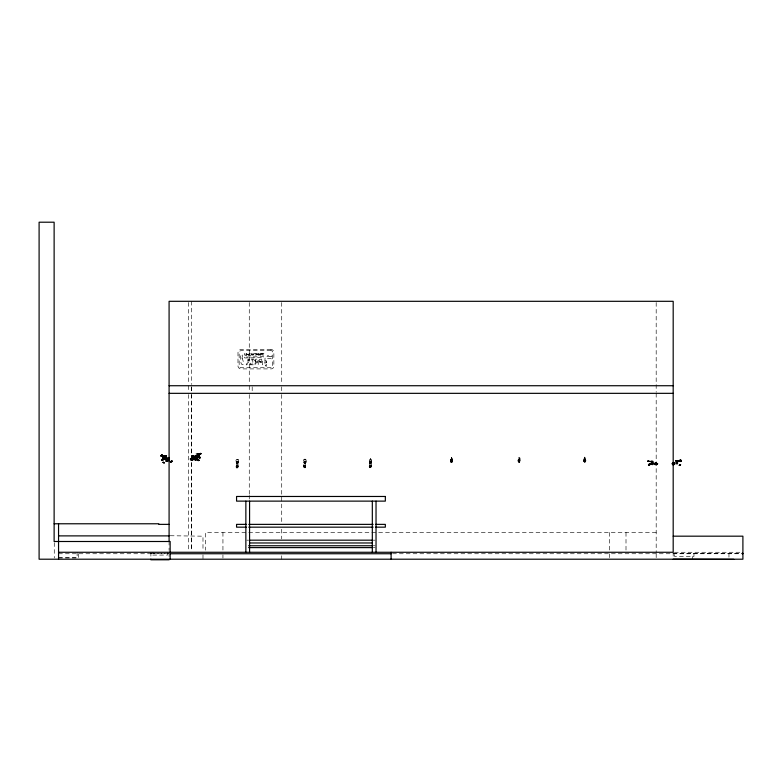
<?xml version="1.0" encoding="UTF-8"?>
<svg xmlns="http://www.w3.org/2000/svg" width="782" height="782" viewBox="0 0 782 782"><rect width="100%" height="100%" fill="white"/><g stroke="black" fill="none" stroke-linecap="round" stroke-linejoin="round"><path stroke-width="0.59" stroke-dasharray="3.91 2.93" d="M171.913 460.627L171.952 461.967L169.626 462.094M172.069 461.243L171.952 461.937M172.069 461.087C172.294 459.796 171.444 463.433 169.753 461.536M190.339 459.357L190.3 458.653L197.064 458.887M191.111 458.623L191.238 459.757L191.111 458.037L191.698 458.203M191.267 458.711L191.267 460.315L191.277 459.728M191.639 456.883L191.688 456.014L191.639 457.45L198.286 457.47M191.737 459.542L191.737 458.917M192.46 456.033L192.607 457.734L192.616 457.147M192.46 457.245L193.037 457.969L193.076 455.349L192.577 457.177L192.46 456.229M193.076 456.336L193.027 457.177L193.965 456.756M236.819 462.582L237.005 464.303L237.21 463.257M237.19 464.303L236.829 463.394M237.22 459.474L237.386 460.051M304.765 464.185L304.599 462.797L304.785 463.931M304.794 459.357L304.98 459.679M370.209 463.511L370.375 464.088L369.778 462.983M369.788 463.325C371.636 462.025 372.232 466.463 370.433 467.137M370.404 459.259L370.385 459.836L370.59 459.259M370.404 459.014L370.58 458.438L370.59 459.014M451.468 458.36L451.458 457.323L451.654 457.89M451.654 458.125L451.449 458.702L451.458 458.125M519.043 458.008L519.228 458.242M584.653 457.91C584.985 459.904 584.78 455.74 584.653 457.675M584.838 457.91L584.819 458.487M584.838 457.675L584.838 457.138M655.717 463.364L655.766 464.205L655.727 463.57M655.863 464.088L654.827 463.99M656.176 463.364L656.333 462.69L655.717 462.631M656.342 464.088L656.333 465.065L655.717 464.704M650.047 463.198L657.271 463.179L657.261 464.234M650.135 463.579C665.981 463.257 653.869 464.733 649.852 464.508M657.261 463.638L657.115 464.371L650.468 464.479M171.141 462.299L170.515 462.113L170.525 461.067L170.554 462.475L171.141 462.299L171.141 460.393M170.672 462.299L170.681 461.165L170.554 462.094M171.033 461.888L171.023 462.064M171.141 461.771L171.141 460.559M197.328 460.099L198.227 460.891L199.361 460.295L197.406 458.487L190.339 458.428L190.3 459.787L190.182 458.692M190.182 459.063L190.182 458.535M190.182 458.79L190.3 459.689L197.69 460.099M191.57 459.826L191.228 460.549L191.121 458.809M191.228 458.291L191.219 458.926L191.267 458.076M191.639 457.108L191.531 455.955L198.169 456.062M191.111 458.017L191.737 457.92L191.698 460.481M191.639 457.001L191.639 456.463M192.567 456.346L192.919 455.505M191.737 458.076L191.688 460.119L192.626 460.148L192.665 458.32L191.737 458.32L191.737 460.315L191.111 460.363M192.616 455.407L192.46 455.593M192.919 457.685L192.919 455.711L193.037 457.802M193.037 457.949L193.086 457.147M193.858 457.45L193.848 455.838M193.076 455.349L193.037 457.568L193.965 457.568L194.004 455.74L194.004 457.353M519.228 458.545L519.043 457.196L519.043 458.545M654.788 464.645L654.788 462.973C657.359 460.901 654.583 465.486 656.342 464.655M655.756 464.801L654.827 464.801L654.945 463.071L654.945 464.684M655.717 463.003L655.766 464.919L655.717 464.381M655.873 464.479L655.717 462.856M656.186 464.557L656.225 463.579M656.333 463.462L656.333 462.954M650.595 463.315L657.154 463.296L657.115 464.44L657.154 463.56M671.494 464.107L671.494 463.315M171.913 461.673L169.753 461.761M190.339 459.005L190.3 460.002L196.79 460.041M190.3 459.581L190.339 458.467M191.522 456.346L198.208 456.082M199.86 456.287L199.244 457.196L191.531 457.001M370.385 462.856L369.544 462.133L369.534 459.181L371.382 459.181M655.873 463.267L655.873 465.016M656.176 462.856L656.225 462.856M171.952 460.93L172.069 460.481M190.339 459.777L196.829 459.826M191.688 456.903L191.639 456.16M195.402 456.737L198.472 456.287L191.531 456.033M192.45 457.421L192.567 457.949M451.654 457.323L451.468 458.663M584.653 458.399L584.653 457.138M657.115 464.44L657.115 464.215M190.182 459.386L190.3 460.031L190.339 459.533L197.005 459.601M191.58 460.266L191.58 458.301M191.639 456.326L198.472 455.857L200.417 457.568M191.678 456.981L199.283 456.981M192.46 457.685L193.076 457.323M370.209 464.039L370.023 463.55M370.394 464.039L370.824 463.57M657.271 464.528L650.174 464.537M657.271 464.312L657.271 463.755M170.564 462.475L170.672 461.947M171.913 461.751L171.913 460.715M194.386 459.063L194.816 460.051M194.542 458.966L195.295 460.041M195.842 456.923L195.764 456.326M195.881 456.385L196.634 457.46M196.331 459.503L195.617 458.35M196.282 459.66L195.617 458.213M197.67 456.923L197.729 453.755L195.881 453.755L195.823 456.756L196.595 455.847M199.772 453.922L200.27 453.052L201.121 453.687M199.254 457.04L199.693 456.268M196.751 454.156L199.811 454.156L199.821 453.589M236.36 466.443C238.227 464.42 237.435 468.389 236.399 466.707M237.738 462.113L236.956 462.543M237.523 466.443C235.402 465.955 238.891 466.727 237.699 467.714M238.207 459.405C240.553 464.049 234.004 464.049 236.35 459.405L238.197 459.405M304.403 462.739L304.296 461.624L305.312 461.536M303.944 466.316C305.723 464.254 305.127 468.271 303.973 466.59M304.403 462.348L305.156 461.712L304.53 462.426M304.169 466.316L305.068 466.092L304.315 466.619M305.293 462.152L305.332 462.739M305.283 461.536L305.185 462.68L304.169 462.172M305.782 459.278C308.128 463.931 301.588 463.922 303.924 459.278L305.772 459.278M369.778 462.641L369.906 461.527L370.922 461.439M370.111 467.137C369.603 464.967 371.01 466.619 370.042 466.629M370.844 461.742L370.14 462.328M370.707 466.307L370.746 466.893M369.808 467.03C369.026 463.97 372.369 467.235 369.798 466.756M371.391 459.181L371.382 462.133L370.629 462.885M450.813 460.842C453.824 459.836 449.846 461.663 451.37 461.761M519.228 461.644C516.403 460.52 521.428 459.445 519.082 461.419C517.85 461.243 520.704 460.168 518.622 460.725M519.541 460.803L519.58 461.4M583.998 460.627C586.246 458.946 584.428 462.133 584.183 461.077M584.222 460.627L585.161 460.627L584.232 460.706M647.789 461.605L647.633 460.706M649.011 461.282L648.63 460.334M652.198 464.909L652.872 463.462M651.083 460.989L653.068 461.087L653.029 464.195M265.059 358.078L264.903 360.57L266.652 360.492L266.877 358.615L271.012 358.586C272.449 361.284 272.195 353.347 270.777 356.827L269.086 356.318L270.083 355.341L267.571 355.341L268.578 356.309L266.506 356.797A1.574 1.574 0 0 0 265.108 358.078M194.943 460.148L194.581 458.809L195.295 458.213M195.617 460.099L196.214 459.386M197.514 456.962L197.24 455.926M196.8 455.73L197.709 456.385L196.917 457.675M199.781 456.268C198.266 454.831 197.064 458.301 194.386 456.434L194.366 459.22L196.214 459.22L196.233 456.434M201.199 453.824L200.466 454.625L196.751 454.625L196.79 453.941M648.777 460.627L647.789 460.706L647.995 461.576M651.123 463.462L653.068 463.873M652.911 464.312L652.159 462.924M236.604 463.628L237.415 463.355M237.748 467.91L236.399 467.832L237.445 467.636M237.982 462.709L237.523 463.716L237.748 462.289M236.936 467.978L236.79 466.795M304.706 463.609L304.169 463.081M305.117 467.89L303.973 467.333A1.212 1.212 0 0 1 304.042 465.27A1.212 1.212 0 0 1 305.85 466.316A1.212 1.212 0 0 1 304.042 467.372M304.863 463.618L305.567 463.081M304.833 467.861L305.136 467.333M370.121 463.472L370.776 463.247M370.121 467.763L369.583 467.421M369.827 467.792L370.981 467.421M451.781 462.455L450.843 462.045M451.38 462.387L451.077 461.859M451.703 462.387L452.24 462.045M519.043 462.27L518.427 461.927M519.473 462.221L519.815 461.732M585.171 462.201L584.027 461.83M648.278 465.212L648.17 464.713M648.444 465.27L648.434 464.215M648.386 464.801L649.617 465.339M649.754 464.733L649.461 465.241M266.476 361.411L266.554 362.926L266.642 361.411M196.331 459.445L195.578 460.256M197.67 456.864L196.956 457.519M198.472 456.268L199.166 455.593M199.733 456.854L199.703 455.838L198.892 455.701M651.162 463.677L651.553 463.159M652.872 464.097L652.354 464.87M648.571 465.31L648.493 464.567M649.5 465.456L650.018 464.821M237.435 461.272L238.197 462.191L236.799 462.993L236.33 462.191L237.112 461.272M304.697 461.155L303.905 462.074L304.403 463.081M305.332 463.081L305.772 462.074L305.019 461.155M304.824 467.235L305.576 466.316L305.586 463.531L303.748 463.531L303.787 466.639L304.785 467.235M370.629 461.057L371.382 461.976L369.984 462.778L369.515 461.976L370.306 461.057M451.693 461.761L452.446 460.842L452.455 458.057L450.608 458.057L450.931 461.556M519.268 461.644L520.02 460.725L520.04 457.939L518.192 457.939L518.398 461.321M649.392 464.879L649.852 464.449M195.832 456.18L196.478 455.671M197.602 457.011L196.8 457.558M198.628 455.838L198.442 456.629M518.945 459.806L518.192 460.559L518.632 461.527L519.981 461.048L519.268 459.806M584.877 461.546L585.63 460.793L585.64 457.841L583.802 457.841L583.841 460.95L584.838 461.546M649.431 465.095L650.448 464.371M305.332 467.792L305.283 467.597M369.593 467.577L370.521 467.401M370.736 467.587L370.042 467.401M450.852 462.201L451.781 462.025M648.61 464.058L650.038 463.14M649.666 464.967L650.604 464.352M649.705 465.124L650.497 464.606M194.855 458.418L195.138 458.252M200.798 454.342L201.042 453.687M199.136 457.079L199.703 456.737M651.68 462.905L651.123 464.156L652.159 464.909M196.047 455.926L196.634 455.632M200.163 453.101L199.85 453.941L195.725 453.853L195.715 456.639M199.361 456.991L199.967 457.128M196.047 459.836L195.461 460.139M237.708 462.113L236.956 461.83L237.122 462.631M304.393 461.263L303.924 462.074L305.772 462.074M304.501 465.407L303.748 466.16L304.188 467.128L305.537 466.639L304.824 465.407M452.006 461.517L451.585 460.383L451.087 461.38M451.077 460.921L451.615 461.302L451.947 460.686M451.37 459.924L450.608 460.686L451.048 461.654L452.407 461.165L451.693 459.924M450.94 462.123L451.468 462.084M519.649 462.27L519.199 462.27M200.114 453.316L201.072 453.58M370.736 461.615L370.042 461.742L370.013 462.641M651.719 463.12L651.162 464.312M649.647 463.746L650.243 463.462M650.086 464.655L650.78 464.576M198.667 457.509L199.547 457.92M200.661 457.929L199.4 458.164L200.632 457.48M199.615 458.086L200.26 457.666M199.596 458.301L200.143 457.431M199.351 460.295L198.051 460.793L199.068 460.148M197.836 460.686L198.325 460.657L197.005 459.718M198.687 459.435C199.459 460.852 198.53 460.725 198.833 460.52M197.631 460.354L198.051 460.793M199.283 458.252L200.388 458.017M199.127 460.422L198.745 460.706M200.554 457.763L200.7 457.714M198.941 460.442L198.051 460.95M370.473 463.521L371.167 463.413L369.348 463.433L369.671 466.932M649.813 463.433L650.477 463.188M200.114 453.149L201.013 453.57M236.917 465.525L236.164 466.6L237.21 467.353M237.239 467.353L238.002 466.6L238.011 463.648L236.164 463.648L236.604 467.245L238.002 466.443L237.239 465.525M370.111 465.31L369.348 466.062L369.788 467.03C371.069 467.724 371.753 465.505 370.433 465.31M584.555 459.708L583.802 460.471L584.242 461.429L585.63 460.627L584.877 459.708M648.561 460.354L647.643 461.282M304.325 467.519L304.56 467.489M519.463 462.318L518.671 462.299M585.073 462.221L584.379 462.221M249.243 353.767L248.275 354.49L249.243 355.214M195.842 453.971L199.654 453.804M196.79 454.401L200.505 454.401M195.725 455.711L197.709 455.613M193.076 456.541L194.014 456.541M192.919 456.639L193.858 456.639M194.493 456.551L198.325 456.512M191.531 457.323L199.127 457.206M196.878 457.675L195.725 456.805M194.386 458.291L196.37 458.193M197.641 458.78L190.182 458.995L196.859 458.663M191.727 459.122L192.665 459.122M194.542 459.122L196.37 459.122M191.58 459.22L192.509 459.22M191.688 459.347L192.626 459.347M196.262 458.663L196.341 459.347L194.493 459.347L194.523 456.336M304.775 459.464L304.97 459.005L304.96 459.933M518.192 459.796L520.02 459.796M583.802 459.699L585.63 459.699M450.608 459.914L452.446 459.914M195.539 460.256L194.835 460.031M369.544 461.048L371.382 461.048M236.36 461.263L238.197 461.263M303.934 461.145L305.772 461.145M648.943 461.175L652.96 461.204M370.785 461.37L370.893 462.504L369.818 462.211M652.051 461.39C650.36 462.719 648.561 460.178 649.011 461.038M236.565 462.309L237.728 461.654M169.792 461.751L172.069 461.634L172.069 461.048M371.382 461.976L369.544 461.976L369.984 461.165L371.391 461.976M238.197 462.191L236.36 462.191L236.799 461.39L238.207 462.191M304.374 462.876L305.312 462.876M651.083 462.846L652.911 462.846M651.083 462.915L653.068 462.944M654.778 463.775L655.873 463.667M652.276 464.791L651.123 464.097M369.348 465.29L371.186 465.29M236.164 465.505L238.002 465.505M303.748 465.388L305.576 465.388M656.186 532.483L205.519 532.483L205.519 550.196M170.202 535.738L202.988 536.178L202.988 550.049M246.789 540.176L248.647 540.176M373.249 540.176L375.106 540.176M373.249 545.758L375.106 545.758M373.249 547.615L375.106 547.615M674.387 552.268L741.698 552.268M673.185 553.304L742.128 553.304M150.897 553.646L170.329 553.646M58.552 553.744L169.088 553.744L169.088 559.795M392.525 553.744L740.935 553.744M58.552 557.732L77.125 557.732L77.125 552.268M58.552 558.025L78.562 558.025L78.562 552.268M519.121 461.967L519.815 462.123M237.288 463.433L237.992 463.589M198.051 456.18L198.911 456.414M196.712 458.526L197.905 458.878M648.444 461.742L647.682 461.292M451.703 462.094L452.24 462.24M237.259 467.685L237.562 466.962M198.198 457.118L199.508 458.135M198.169 457.343L199.234 458.105M196.829 459.933L197.367 459.933M652.002 461.175L652.041 461.859L647.838 461.536L652.159 461.272M652.159 462.866L652.755 463.394M584.262 460.803L584.604 461.312M199.136 455.701L199.811 456.385M196.917 455.847L197.563 456.297M195.461 458.311L196.126 458.741M198.55 456.229L199.146 456.512M198.345 457.138L199.283 457.89M197.201 458.809L198.032 459.21M649.549 465.495L648.415 465.055L649.226 465.388M649.08 465.29L648.64 465.192M648.239 464.997L649.314 465.417M198.872 456.082L199.498 456.434M197.455 458.878L198.247 459.357M197.162 459.767L198.1 460.578M260.279 361.841L261.804 362.017L261.804 359.72L259.966 360.101L260.279 361.841A1.075 1.075 0 0 1 259.82 361.294M199.195 456.297L200.143 456.971M197.211 460.031L197.748 460.471M198.042 458.897L198.608 459.357M198.081 458.995L198.97 459.777M651.689 464.684L651.22 461.087M518.759 461.331L518.417 460.823M305.322 461.263L305.782 462.074M236.721 462.641L237.787 462.641L237.699 461.654M196.155 457.47L195.764 456.962M200.319 457.196L200.466 457.441M652.96 463.413L652.911 463.677M584.027 460.803L584.027 461.458M371.127 461.732L371.176 462.641M242.176 358.743L242.107 358.342A3.255 3.255 0 0 1 242.176 357.13C244.483 351.685 239.517 354.823 240.729 358.312C239.644 366.866 246.301 366.914 242.107 358.4M201.199 453.589L200.348 454.498L196.634 454.039M585.415 460.637L585.425 461.302M585.19 460.637L585.19 461.458M519.815 460.735L519.815 461.4M452.231 460.852L452.24 461.683M370.932 461.986L370.942 462.807M370.971 466.238L370.981 466.893M305.361 466.336L305.371 466.991M190.182 458.535L190.3 459.044M192.567 457.9L192.616 456.131M190.182 459.875L190.339 459.425M236.829 462.709L237.024 463.257M236.399 466.962L236.399 467.832M654.788 462.973L654.827 464.801M518.486 461.771A1.212 1.212 0 0 1 518.486 459.679A1.212 1.212 0 0 1 520.294 460.725A1.212 1.212 0 0 1 518.486 461.771L518.427 461.556M450.911 461.888A1.212 1.212 0 0 1 450.911 459.796A1.212 1.212 0 0 1 452.719 460.842A1.212 1.212 0 0 1 450.911 461.888L450.843 461.683M193.858 455.838L193.965 457.568M192.665 458.32L192.616 460.148M656.342 463.667L656.215 464.41M728.961 553.304L728.961 558.113M693.957 553.304L693.957 556.403L674.524 556.403L674.524 553.304M692.617 556.403L692.617 559.208M673.185 552.268L673.185 559.208M656.186 302.507L656.186 392.251M656.186 393.336L656.186 552.561M656.186 553.744L656.186 559.208M652.931 460.989L652.97 463.99L651.123 463.99L651.064 460.989M626.001 532.483L626.001 550.196M609.686 532.483L609.686 550.196M609.686 553.744L609.686 559.208M281.716 302.507L281.716 384.529M281.716 386.816L281.716 392.251M281.716 394.548L281.716 523.148M281.716 529.218L281.716 538.925M281.716 555.738L281.716 559.208M252.195 386.816L252.195 392.251M249.272 302.507L249.272 384.529M249.272 385.731L249.272 392.251M249.272 394.548L249.272 494.195M249.272 495.417L249.272 499.063M222.938 532.483L222.938 552.561M222.938 554.839L222.938 558.113M202.988 554.839L202.988 559.208M197.572 453.853L197.68 456.756M196.38 456.336L196.341 459.347M195.295 456.62L195.402 457.206M191.522 301.305L191.522 384.529M188.609 302.507L188.609 384.529M188.609 385.731L188.609 392.251M188.609 394.548L188.609 550.098M169.088 541.193L169.088 550.401M167.553 552.268L167.553 555.073L152.128 555.073L152.128 552.268M153.164 552.268L153.164 553.744M150.897 552.268L150.897 559.208M54.271 542.669L54.271 558.025M191.522 394.548L191.522 550.098L191.522 394.548M191.522 386.816L191.522 392.251L191.522 386.816M191.727 458.711L191.698 459.757L191.737 458.711M192.509 458.418L192.509 460.031L192.509 458.418M264.218 362.457C266.222 365.781 265.069 357.765 264.218 362.457M265.176 365.214C267.855 369.632 266.271 358.997 265.176 365.214M246.017 354.725C245.783 356.631 243.368 354.305 244.903 353.552C244.629 358 246.75 351.812 246.017 354.725M251.218 354.725C250.983 356.631 248.578 354.305 250.103 353.552C249.829 358 251.96 351.812 251.218 354.725M244.404 357.091L244.805 357.98L263.886 357.501L263.563 356.66L244.404 357.091M257.913 354.031C258.216 355.429 259.125 353.151 257.943 353.953M255.44 360.443L255.939 361.743L257.444 361.89L257.444 359.72L255.44 360.443M248.041 354.236L248.393 355.282L249.497 355.429L249.497 353.552L248.041 354.236M257.659 353.972L258.832 355.429L258.832 353.552L257.659 353.972M258.989 360.355L259.448 362.076L261.804 362.672L261.804 364.813L262.576 364.813L262.576 359.065L259.917 359.261L258.989 360.355M254.658 360.209L255.812 362.31L253.759 364.813L254.756 364.813L256.574 362.525L257.444 362.525L257.444 364.813L258.216 364.813L258.216 359.065L255.577 359.202L254.658 360.209M252.42 353.552L252.039 355.126C250.914 350.571 252.097 358.42 252.557 353.865C252.997 358.41 254.199 350.58 253.055 355.116L252.42 353.552M247.483 363.21L246.965 364.813L246.164 364.813L248.099 359.065L249.038 359.065L250.973 364.813L250.201 364.813L249.683 363.21L247.483 363.21M256.467 354.911C255.303 353.493 258.324 353.444 257.19 354.911L256.467 354.911M248.588 359.847L247.699 362.555L249.468 362.555L248.588 359.847M256.828 353.806L256.535 354.696L257.122 354.696L256.828 353.806M260.602 353.806L260.113 354.911L259.468 353.806C259.477 358.371 258.744 351.147 260.015 354.598C261.305 351.147 260.572 358.371 260.602 353.806M236.604 465.632L236.135 466.443L238.002 466.443L236.604 465.632M304.188 465.515L303.719 466.316L305.576 466.316L304.178 465.515M369.788 465.417L369.319 466.219L371.186 466.219L369.788 465.417M451.048 460.041L450.579 460.842L452.446 460.842L451.048 460.041M518.632 459.924L518.163 460.725L520.02 460.725L518.622 459.924M584.242 459.826L583.773 460.627L585.63 460.627L584.232 459.826M270.924 349.417L241.257 349.417A3.265 3.265 0 0 0 237.992 352.682L237.992 365.908A3.001 3.001 0 0 0 240.983 368.899L271.139 368.899A2.717 2.717 0 0 0 273.856 366.181L273.856 352.359A2.942 2.942 0 0 0 270.924 349.417M270.924 350.6L241.257 350.6A2.092 2.092 0 0 0 239.165 352.682L239.165 365.908A1.818 1.818 0 0 0 240.983 367.726L271.139 367.726A1.544 1.544 0 0 0 272.683 366.181L272.683 352.359A1.76 1.76 0 0 0 270.924 350.6M246.623 353.552L246.369 355.429L246.623 354.51L247.493 354.51C247.699 357.57 247.786 351.646 247.493 354.285L246.623 354.285L246.623 353.552M256.046 353.552L254.531 353.552L255.167 353.767L255.167 355.429L256.046 353.552M262.283 353.552L261.11 353.552L262.038 353.767L261.168 354.285L262.038 355.214L261.11 355.429L262.283 355.429L262.283 353.552M263.993 353.552L262.478 353.552L263.104 353.767L263.104 355.429L263.993 353.552M253.534 359.065L251.296 359.065L252.029 359.652L252.029 364.226L251.296 364.813L253.534 364.813L252.801 364.226L252.801 359.652L253.534 359.065M584.027 461.634L584.027 461.634A1.212 1.212 0 0 0 585.904 460.627A1.212 1.212 0 0 0 584.095 459.581A1.212 1.212 0 0 0 584.095 461.673M304.061 462.993A1.212 1.212 0 0 0 306.026 462.279A1.212 1.212 0 0 0 304.423 460.94A1.212 1.212 0 0 0 304.061 462.993M369.837 463.022A1.212 1.212 0 0 0 371.655 461.976A1.212 1.212 0 0 0 369.837 460.93A1.212 1.212 0 0 0 369.837 463.022M236.487 463.12A1.212 1.212 0 0 0 238.451 462.397A1.212 1.212 0 0 0 236.848 461.057A1.212 1.212 0 0 0 236.487 463.12M369.475 467.147A1.212 1.212 0 0 0 371.44 466.434A1.212 1.212 0 0 0 369.837 465.085A1.212 1.212 0 0 0 369.475 467.147M236.291 467.362A1.212 1.212 0 0 0 238.256 466.649A1.212 1.212 0 0 0 236.653 465.3A1.212 1.212 0 0 0 236.291 467.362"/><path stroke-width="1.17" d="M169.332 459.386L168.404 459.386L168.404 458.584M672.999 464.596L673.937 464.596L673.937 463.794C671.904 466.307 673.585 462.006 673.038 463.032M673.82 463.677L673.82 462.866L673.937 464.596M673.976 462.768L673.967 463.638L673.976 462.768L672.891 462.866M169.176 457.441C168.863 456.649 170.222 460.872 168.247 459.288M169.225 459.63L169.186 458.076M169.215 459.836L168.286 459.503L168.247 458.487L169.176 458.487L169.225 459.112L168.296 458.702M169.215 457.568L168.247 457.685L168.404 459.386M166.419 455.916L162.558 455.984L161.864 454.968M163.937 458.33L165.823 458.682M679.734 460.96L680.242 460.08L681.005 460.354M681.005 460.715L680.78 461.556L681.171 460.735M161.239 455.515L161.18 456.219M163.77 458.35L167.866 458.379M679.754 460.833L680.193 460.305M162.48 455.867L161.786 455.173L161.209 455.867M163.594 457.724L162.597 457.998L162.636 458.682M679.871 460.393L679.754 461.077L676.713 461.654L681.083 461.087M681.044 461.302L681.083 460.393L680.438 460.256M162.705 457.881L162.891 459.102L166.028 459.024M679.871 460.305L681.044 460.608M680.927 461.272L676.606 461.536M679.245 465.28L679.939 464.997M679.372 465.202L680.438 464.879M680.203 465.104L679.333 465.417L680.663 464.743L679.744 465.104M162.891 457.793L163.849 457.978M161.903 455.046L161.092 455.407L161.551 456.356M163.086 457.538C160.867 458.575 164.904 460.07 165.882 458.926M680.203 460.148L680.711 460.148M169.088 385.731L673.185 385.731M169.088 393.336L673.185 393.336M164.543 455.701L166.37 455.701M162.402 455.886L166.527 455.798M165.51 456.102L162.441 456.102L162.089 455.046M164.689 456.444L161.503 456.307M164.572 456.561L161.141 455.994M164.543 457.558L166.527 457.656M168.404 457.783L169.332 457.783M165.882 458.281L167.719 458.281M166.957 458.565L163.897 458.565L163.438 457.626M165.882 460.139L167.866 460.236M675.853 460.784L677.681 460.784M675.697 460.881L677.681 460.852M165.882 461.067L167.719 461.067M675.804 460.999L679.822 460.969M166.038 461.165L167.866 461.165M676.762 461.439L680.477 461.439M675.697 462.739L677.642 462.866M673.038 464.41L673.048 462.973L673.937 462.983M675.804 463.794L677.642 463.794M672.891 464.479L673.976 464.381M54.124 523.774L158.746 523.774L158.746 524.37L169.088 524.37M246.32 524.37L236.565 524.37L236.565 527.166L246.32 527.166M248.754 524.37L373.141 524.37M375.585 524.37L385.34 524.37L385.34 527.166L375.585 527.166M248.754 527.166L373.141 527.166M58.552 535.885L169.088 535.885M673.185 536.178L742.9 536.178L742.9 559.208L39.1 559.208L39.1 222.205L54.124 222.205L54.124 541.496L170.153 541.496L170.153 559.208M249.575 540.176L372.32 540.176M249.575 542.972L372.32 542.972M248.647 545.758L372.027 545.758M248.647 547.615L372.027 547.615M58.552 552.268L673.185 552.268L673.185 301.305L169.088 301.305L169.088 541.496M742.128 553.304L742.9 553.304M170.153 553.744L391.098 553.744M742.128 553.744L742.9 553.744M733.799 559.355L673.185 559.208M169.088 559.795L150.897 559.795L150.897 559.208M161.747 454.948L162.324 455.417M163.125 457.753L163.663 457.998M163.243 459.024L162.636 458.77M162.979 460.197L161.864 459.963M161.737 459.924L162.685 460.09L162.167 460.07M163.291 462.416L164.347 462.788L163.438 462.426M162.822 460.099L161.913 459.982M163.917 462.797L163.399 462.406M164.025 462.68L163.047 462.338M163.037 462.289L164.318 462.778M161.209 456.102L165.461 455.886L165.618 456.444M680.77 460.305L681.122 460.833M163.624 457.783L163.829 458.447M391.098 552.268L391.098 559.208M376.034 501.125L376.034 552.268M372.32 501.125L372.32 552.268M249.575 501.125L249.575 552.268M245.861 501.125L245.861 552.268M58.552 523.774L58.552 559.208M673.048 464.352L672.999 464.928L673.038 464.352M385.34 496.472L236.565 496.472L236.565 501.125L385.34 501.125L385.34 496.472"/></g></svg>
